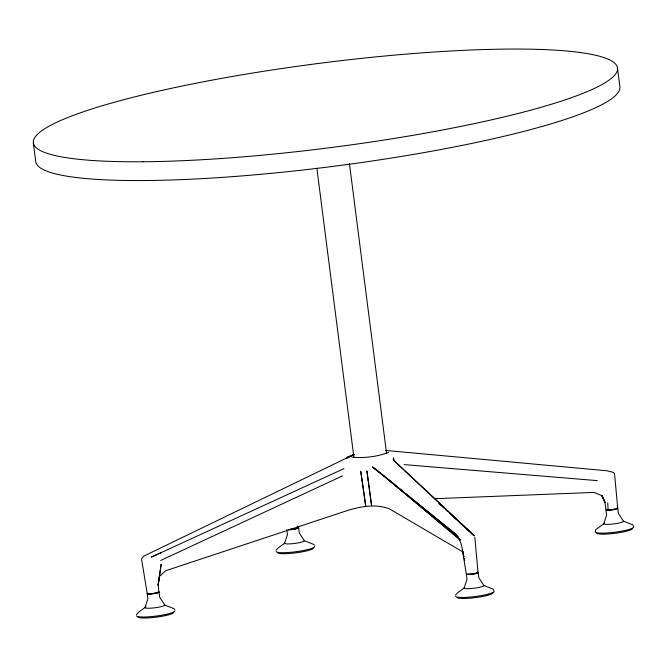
<?xml version="1.0" encoding="UTF-8"?>
<svg xmlns="http://www.w3.org/2000/svg" width="667" height="667" viewBox="0 0 667 667"><rect width="100%" height="100%" fill="white"/><g stroke="black" fill="none" stroke-linecap="round" stroke-linejoin="round"><path stroke-width="1" d="M393.355 460.138L393.413 457.845L394.439 460.989M603.693 523.803L606.586 515.032L605.928 509.888A5.978 0.859 -7.3 0 0 612.198 509.922A5.978 0.859 -7.3 0 0 617.767 508.304L618.426 513.44L623.428 521.16L632.733 524.837L633.65 526.863A19.385 2.801 -7.3 0 1 615.583 532.116A19.385 2.801 -7.3 0 1 595.247 532.016L595.623 529.806L604.727 522.945A9.963 1.434 -7.3 0 0 611.572 524.154A9.963 1.434 -7.3 0 0 623.428 521.16M136.376 614.64L138.844 612.031L146.015 606.795M275.971 550.333L278.439 547.724L284.809 543.063M455.503 595.106L457.962 592.496L464.332 587.835M347.732 458.212L348.541 456.878L354.044 454.786M347.999 457.579L348.541 456.878L346.365 457.954L354.152 454.394L143.347 556.32L141.537 558.979L147.174 593.23A6.011 0.867 -7.3 0 0 152.168 593.605A6.011 0.867 -7.3 0 0 158.963 592.021L158.129 585.142L161.131 564.424L158.129 585.142L159.471 576.363L165.858 570.677L343.805 511.706C358.212 506.912 374.879 503.118 389.536 508.913L462.84 551.926M388.644 452.301C377.255 456.812 364.407 458.196 352.218 457.203M160.772 560.43L342.479 475.888M161.614 552.368L151.417 557.078L343.972 468.626M354.152 454.394L347.007 457.57L354.135 454.786M298.291 527.297A6.011 0.867 -7.3 0 1 297.399 528.272L291.846 529.29A6.011 0.867 -7.3 0 1 289.019 529.456M434.442 498.716L594.13 492.413L601.642 495.556L604.969 502.284L605.928 509.396L608.104 509.938A6.011 0.867 -7.3 0 0 615.358 509.046A6.011 0.867 -7.3 0 0 617.375 507.77M404.16 464.616L597.365 480.64M385.459 450.425L606.953 470.777L613.448 472.386L614.54 473.62L617.717 508.179M483.833 585.476A9.963 1.434 -7.3 0 1 474.545 588.169A9.963 1.434 -7.3 0 1 464.099 588.119L466.992 579.34L466.333 574.204A5.978 0.859 -7.3 0 0 472.603 574.237A5.978 0.859 -7.3 0 0 478.172 572.619L478.831 577.755L483.833 585.476L493.138 589.144L494.055 591.179A19.385 2.801 -7.3 0 1 475.988 596.423A19.385 2.801 -7.3 0 1 455.653 596.323M288.411 529.773A5.978 0.859 -7.3 0 0 295.072 529.139A5.978 0.859 -7.3 0 0 298.641 527.847L299.3 532.983L304.302 540.704L313.615 544.372L314.374 545.189M159.046 592.154L159.705 597.29L164.707 605.011L174.02 608.688L174.779 609.496M387.677 478.906L372.336 466.892L455.894 534.359L458.596 537.385M389.094 480.065L455.894 534.359C459.546 538.661 461.722 544.189 462.364 549.775L466.258 573.712A6.011 0.867 -7.3 0 0 472.811 573.887A6.011 0.867 -7.3 0 0 477.705 572.086M374.037 467.809L380.265 472.895M440.187 504.636L444.005 508.121M445.531 509.513L447.824 511.597M450.884 514.382L454.702 517.867M456.228 519.26L465.399 527.605M466.925 528.998L474.137 535.693L459.555 522.394M438.844 503.485L441.145 505.586M449.583 513.29L456.486 519.593M473.153 534.676L393.338 459.997L474.137 535.693M463.924 556.887L462.364 549.775L463.832 556.578M464.249 558.529L464.674 560.472M617.459 67.784L619.86 86.552A294.472 42.513 -7.3 0 1 334.742 166.158A294.472 42.513 -7.3 0 1 35.751 161.831L33.35 143.055M349.4 163.29L386.602 453.71M316.858 168.192L353.935 457.579M286.802 529.431L287.46 534.567L284.576 543.347A9.963 1.434 -7.3 0 0 295.022 543.397A9.963 1.434 -7.3 0 0 304.302 540.704M147.207 593.738L147.866 598.883L144.981 607.654A9.963 1.434 -7.3 0 0 155.428 607.712A9.963 1.434 -7.3 0 0 164.707 605.011M474.804 537.118L478.047 572.494M607.737 502.976L608.104 509.938M297.332 526.23L297.399 528.272M477.805 572.344A5.653 0.817 -7.3 0 1 473.979 573.653A5.653 0.817 -7.3 0 1 467.525 574.129M174.937 610.714A19.385 2.801 -7.3 0 1 156.87 615.966A19.385 2.801 -7.3 0 1 136.535 615.866M173.82 612.156A18.092 2.61 -7.3 0 1 156.953 617.058A18.092 2.61 -7.3 0 1 137.977 616.958M158.079 591.846A5.978 0.859 -7.3 0 1 153.477 593.772A5.978 0.859 -7.3 0 1 147.832 593.221M158.688 591.879A5.653 0.817 -7.3 0 1 154.861 593.188A5.653 0.817 -7.3 0 1 148.407 593.672M298.282 527.572A5.653 0.817 -7.3 0 1 290.17 529.373M314.532 546.406A19.385 2.801 -7.3 0 1 296.465 551.651A19.385 2.801 -7.3 0 1 276.13 551.551M313.415 547.849A18.092 2.61 -7.3 0 1 296.548 552.743A18.092 2.61 -7.3 0 1 277.572 552.651M614.891 509.079A5.653 0.817 -7.3 0 1 606.203 509.53M617.4 508.029A5.653 0.817 -7.3 0 1 616.817 508.521M632.533 528.306A18.092 2.61 -7.3 0 1 615.666 533.2A18.092 2.61 -7.3 0 1 596.69 533.108M492.938 592.613A18.092 2.61 -7.3 0 1 476.08 597.515A18.092 2.61 -7.3 0 1 457.095 597.424M384.209 476.18L382.625 474.854L384.209 476.18M460.272 539.962L385.793 477.514L460.263 539.937M604.969 502.284L602.043 495.689L604.969 502.284M362.164 480.498L360.739 471.277L365.674 505.761L362.164 480.498M368.192 480.148L366.892 470.919L371.561 505.411L368.192 480.148M142.988 161.764A294.472 42.513 -7.3 0 0 614.224 75.646A294.472 42.513 -7.3 0 0 219.001 78.856A294.472 42.513 -7.3 0 0 142.988 161.764"/></g></svg>
